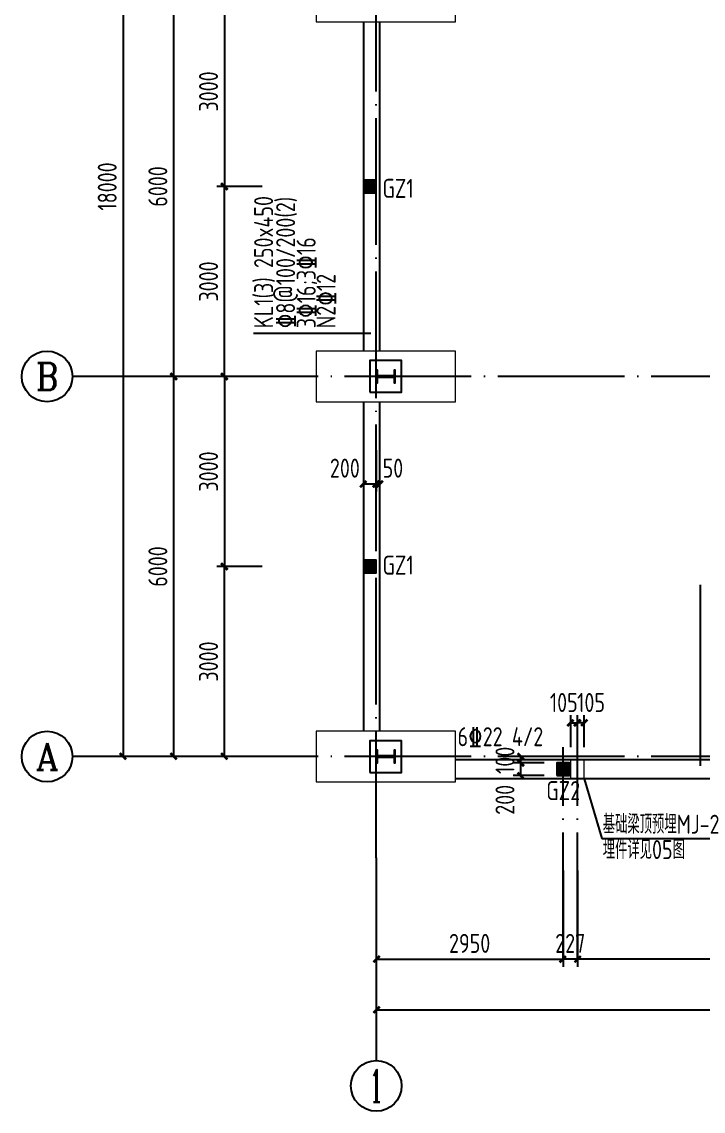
# Model space of a CAD drawing. Header units: millimetres. Extents: x 865974 to 875117, y 41124 to 44891.
# Drawn here: x 867968.7 to 868076.3, y 41396.4 to 41568.4 of the extents above; entities that cross this region are included whole.
import ezdxf
from ezdxf.enums import TextEntityAlignment as Align

# ---------------------------------------------------------------- set-up
doc = ezdxf.new("R2010")
doc.units = ezdxf.units.MM
doc.header["$LTSCALE"] = 1000
doc.header["$MEASUREMENT"] = 0
doc.linetypes.add('DOTE', pattern=[2.42, 2, -0.2, 0.02, -0.2])
for name, color, linetype in [('AXIS', 3, 'Continuous'), ('AXIS_TEXT', 7, 'Continuous'), ('DOTE', 1, 'DOTE'), ('M_Prof', 2, 'Continuous'), ('尺寸标注', 7, 'Continuous'), ('层14', 2, 'Continuous'), ('标注', 7, 'Continuous'), ('梁', 4, 'Continuous'), ('梁集中标注', 2, 'Continuous')]:
    doc.layers.add(name, color=color, linetype=linetype)
doc.layers.add('承台基础', color=23, linetype='Continuous', lineweight=18)
doc.styles.add('_TCH_AXIS', font='COMPLEX', dxfattribs={"bigfont": 'GBCBIG'})
doc.styles.add('COMPLEX', font='COMPLEX')
doc.styles.add('GBHZ', font='gbenor.shx', dxfattribs={"width": 0.9, "bigfont": 'gbcbig.shx'})
doc.dimstyles.new('Y100', dxfattribs={"dimscale": 0, "dimtxt": 3, "dimasz": 0.01, "dimexe": 1.2, "dimexo": 2, "dimgap": 1, "dimtad": 1, "dimdec": 0, "dimlfac": 100, "dimzin": 0, "dimdsep": 46, "dimtxsty": 'GBHZ', "dimblk": 'DX', "dimcen": 0.09, "dimdle": 1, "dimclrd": 7, "dimclre": 7, "dimclrt": 7, "dimadec": 0, "dimazin": 0, "dimtfac": 1, "dimtdec": 0, "dimtix": 1, "dimtmove": 2, "dimatfit": 3, "dimldrblk": 'DX', "dimfxl": 0, "dimtolj": 1, "dimtzin": 0, "dimarcsym": 0})

# ---------------------------------------------------------------- blocks, each defined once
blk = doc.blocks.new('_AXISO')
blk.add_circle((0, 0), 0.5)
at = {"layer": 'AXIS_TEXT', "style": 'COMPLEX', "width": 1.041667}
blk.add_attdef('A', text='', height=0.56, dxfattribs=at).set_placement((-0.25, -0.28), (0.25, -0.28), align=Align.FIT)
blk = doc.blocks.new('DX')
at = {"color": 0, "linetype": 'ByBlock', "const_width": 40}
blk.add_lwpolyline([(-54, -51), (46, 49)], dxfattribs=at)
blk = doc.blocks.new('*D606')
at = {"layer": 'Defpoints', "color": 0, "transparency": 16777216}
for p in [(867992.66, 41512.38), (868008.66, 41512.38), (868008.66, 41452.38)]:
    blk.add_point(p, dxfattribs=at)
at = {"layer": '标注', "color": 7, "lineweight": -2, "transparency": 16777216}
for p, q in [((868006.66, 41512.38), (867991.46, 41512.38)), ((867992.66, 41452.39), (867992.66, 41512.37)), ((868006.66, 41452.38), (867991.46, 41452.38))]:
    blk.add_line(p, q, dxfattribs=at)
at = {"layer": '标注', "color": 7, "lineweight": -2, "transparency": 16777216, "xscale": 0.01, "yscale": 0.01, "zscale": 0.01}
for p, rotation in [((867992.66, 41512.38), 90), ((867992.66, 41452.38), 270)]:
    blk.add_blockref('DX', p, dxfattribs=dict(at, rotation=rotation))
at = {"layer": '标注', "color": 7, "transparency": 16777216, "insert": (867990.16, 41482.38), "char_height": 3, "attachment_point": 5, "rotation": 90, "style": 'GBHZ'}
blk.add_mtext('\\A1;6000', dxfattribs=at)
blk = doc.blocks.new('*D607')
at = {"layer": 'Defpoints', "color": 0, "transparency": 16777216}
for p in [(867992.66, 41572.38), (868008.66, 41572.38), (868008.66, 41512.38)]:
    blk.add_point(p, dxfattribs=at)
at = {"layer": '标注', "color": 7, "lineweight": -2, "transparency": 16777216}
for p, q in [((868006.66, 41572.38), (867991.46, 41572.38)), ((867992.66, 41512.39), (867992.66, 41572.37)), ((868006.66, 41512.38), (867991.46, 41512.38))]:
    blk.add_line(p, q, dxfattribs=at)
at = {"layer": '标注', "color": 7, "lineweight": -2, "transparency": 16777216, "xscale": 0.01, "yscale": 0.01, "zscale": 0.01}
for p, rotation in [((867992.66, 41572.38), 90), ((867992.66, 41512.38), 270)]:
    blk.add_blockref('DX', p, dxfattribs=dict(at, rotation=rotation))
at = {"layer": '标注', "color": 7, "transparency": 16777216, "insert": (867990.16, 41542.38), "char_height": 3, "attachment_point": 5, "rotation": 90, "style": 'GBHZ'}
blk.add_mtext('\\A1;6000', dxfattribs=at)
blk = doc.blocks.new('*D609')
at = {"layer": 'Defpoints', "color": 0, "transparency": 16777216}
for p in [(868008.66, 41632.38), (867984.66, 41452.38), (868008.66, 41452.38)]:
    blk.add_point(p, dxfattribs=at)
at = {"layer": '标注', "color": 7, "lineweight": -2, "transparency": 16777216}
for p, q in [((868006.66, 41632.38), (867983.46, 41632.38)), ((867984.66, 41632.37), (867984.66, 41452.39)), ((868006.66, 41452.38), (867983.46, 41452.38))]:
    blk.add_line(p, q, dxfattribs=at)
at = {"layer": '标注', "color": 7, "lineweight": -2, "transparency": 16777216, "xscale": 0.01, "yscale": 0.01, "zscale": 0.01}
for p, rotation in [((867984.66, 41632.38), 90), ((867984.66, 41452.38), 270)]:
    blk.add_blockref('DX', p, dxfattribs=dict(at, rotation=rotation))
at = {"layer": '标注', "color": 7, "transparency": 16777216, "insert": (867982.16, 41542.38), "char_height": 3, "attachment_point": 5, "rotation": 90, "style": 'GBHZ'}
blk.add_mtext('\\A1;18000', dxfattribs=at)
blk = doc.blocks.new('*D610')
at = {"layer": 'Defpoints', "color": 0, "transparency": 16777216}
for p in [(868024.66, 41436.38), (868144.66, 41436.38), (868144.66, 41412.38)]:
    blk.add_point(p, dxfattribs=at)
at = {"layer": '标注', "color": 7, "lineweight": -2, "transparency": 16777216}
for p, q in [((868024.66, 41434.38), (868024.66, 41411.18)), ((868144.66, 41434.38), (868144.66, 41411.18)), ((868024.67, 41412.38), (868144.65, 41412.38))]:
    blk.add_line(p, q, dxfattribs=at)
at = {"layer": '标注', "color": 7, "lineweight": -2, "transparency": 16777216, "xscale": 0.01, "yscale": 0.01, "zscale": 0.01, "rotation": 180}
blk.add_blockref('DX', (868024.66, 41412.38), dxfattribs=at)
at = {"layer": '标注', "color": 7, "lineweight": -2, "transparency": 16777216, "xscale": 0.01, "yscale": 0.01, "zscale": 0.01}
blk.add_blockref('DX', (868144.66, 41412.38), dxfattribs=at)
at = {"layer": '标注', "color": 7, "transparency": 16777216, "insert": (868084.66, 41414.88), "char_height": 3, "attachment_point": 5, "style": 'GBHZ'}
blk.add_mtext('\\A1;12000', dxfattribs=at)
blk = doc.blocks.new('*D624')
at = {"layer": 'Defpoints', "color": 0, "transparency": 16777216}
for p in [(868000.66, 41482.38), (868008.66, 41482.38), (868008.66, 41452.38)]:
    blk.add_point(p, dxfattribs=at)
at = {"layer": '标注', "color": 7, "lineweight": -2, "transparency": 16777216}
for p, q in [((868006.66, 41482.38), (867999.46, 41482.38)), ((868000.66, 41452.39), (868000.66, 41482.37)), ((868006.66, 41452.38), (867999.46, 41452.38))]:
    blk.add_line(p, q, dxfattribs=at)
at = {"layer": '标注', "color": 7, "lineweight": -2, "transparency": 16777216, "xscale": 0.01, "yscale": 0.01, "zscale": 0.01}
for p, rotation in [((868000.66, 41482.38), 90), ((868000.66, 41452.38), 270)]:
    blk.add_blockref('DX', p, dxfattribs=dict(at, rotation=rotation))
at = {"layer": '标注', "color": 7, "transparency": 16777216, "insert": (867998.16, 41467.38), "char_height": 3, "attachment_point": 5, "rotation": 90, "style": 'GBHZ'}
blk.add_mtext('\\A1;3000', dxfattribs=at)
blk = doc.blocks.new('*D625')
at = {"layer": 'Defpoints', "color": 0, "transparency": 16777216}
for p in [(868008.66, 41512.38), (868000.66, 41482.38), (868008.66, 41482.38)]:
    blk.add_point(p, dxfattribs=at)
at = {"layer": '标注', "color": 7, "lineweight": -2, "transparency": 16777216}
for p, q in [((868006.66, 41512.38), (867999.46, 41512.38)), ((868000.66, 41512.37), (868000.66, 41482.39)), ((868006.66, 41482.38), (867999.46, 41482.38))]:
    blk.add_line(p, q, dxfattribs=at)
at = {"layer": '标注', "color": 7, "lineweight": -2, "transparency": 16777216, "xscale": 0.01, "yscale": 0.01, "zscale": 0.01}
for p, rotation in [((868000.66, 41512.38), 90), ((868000.66, 41482.38), 270)]:
    blk.add_blockref('DX', p, dxfattribs=dict(at, rotation=rotation))
at = {"layer": '标注', "color": 7, "transparency": 16777216, "insert": (867998.16, 41497.38), "char_height": 3, "attachment_point": 5, "rotation": 90, "style": 'GBHZ'}
blk.add_mtext('\\A1;3000', dxfattribs=at)
blk = doc.blocks.new('*D626')
at = {"layer": 'Defpoints', "color": 0, "transparency": 16777216}
for p in [(868008.66, 41572.38), (868000.66, 41542.38), (868008.66, 41542.38)]:
    blk.add_point(p, dxfattribs=at)
at = {"layer": '标注', "color": 7, "lineweight": -2, "transparency": 16777216}
for p, q in [((868006.66, 41572.38), (867999.46, 41572.38)), ((868000.66, 41572.37), (868000.66, 41542.39)), ((868006.66, 41542.38), (867999.46, 41542.38))]:
    blk.add_line(p, q, dxfattribs=at)
at = {"layer": '标注', "color": 7, "lineweight": -2, "transparency": 16777216, "xscale": 0.01, "yscale": 0.01, "zscale": 0.01}
for p, rotation in [((868000.66, 41572.38), 90), ((868000.66, 41542.38), 270)]:
    blk.add_blockref('DX', p, dxfattribs=dict(at, rotation=rotation))
at = {"layer": '标注', "color": 7, "transparency": 16777216, "insert": (867998.16, 41557.38), "char_height": 3, "attachment_point": 5, "rotation": 90, "style": 'GBHZ'}
blk.add_mtext('\\A1;3000', dxfattribs=at)
blk = doc.blocks.new('*D627')
at = {"layer": 'Defpoints', "color": 0, "transparency": 16777216}
for p in [(868000.66, 41542.38), (868008.66, 41542.38), (868008.66, 41512.38)]:
    blk.add_point(p, dxfattribs=at)
at = {"layer": '标注', "color": 7, "lineweight": -2, "transparency": 16777216}
for p, q in [((868006.66, 41542.38), (867999.46, 41542.38)), ((868000.66, 41512.39), (868000.66, 41542.37)), ((868006.66, 41512.38), (867999.46, 41512.38))]:
    blk.add_line(p, q, dxfattribs=at)
at = {"layer": '标注', "color": 7, "lineweight": -2, "transparency": 16777216, "xscale": 0.01, "yscale": 0.01, "zscale": 0.01}
for p, rotation in [((868000.66, 41542.38), 90), ((868000.66, 41512.38), 270)]:
    blk.add_blockref('DX', p, dxfattribs=dict(at, rotation=rotation))
at = {"layer": '标注', "color": 7, "transparency": 16777216, "insert": (867998.16, 41527.38), "char_height": 3, "attachment_point": 5, "rotation": 90, "style": 'GBHZ'}
blk.add_mtext('\\A1;3000', dxfattribs=at)
blk = doc.blocks.new('*D630')
at = {"layer": 'Defpoints', "color": 0, "transparency": 16777216}
for p in [(868024.66, 41436.38), (868054.16, 41436.38), (868054.16, 41420.38)]:
    blk.add_point(p, dxfattribs=at)
at = {"layer": '标注', "color": 7, "lineweight": -2, "transparency": 16777216}
for p, q in [((868024.66, 41434.38), (868024.66, 41419.18)), ((868054.16, 41434.38), (868054.16, 41419.18)), ((868024.67, 41420.38), (868054.15, 41420.38))]:
    blk.add_line(p, q, dxfattribs=at)
at = {"layer": '标注', "color": 7, "lineweight": -2, "transparency": 16777216, "xscale": 0.01, "yscale": 0.01, "zscale": 0.01, "rotation": 180}
blk.add_blockref('DX', (868024.66, 41420.38), dxfattribs=at)
at = {"layer": '标注', "color": 7, "lineweight": -2, "transparency": 16777216, "xscale": 0.01, "yscale": 0.01, "zscale": 0.01}
blk.add_blockref('DX', (868054.16, 41420.38), dxfattribs=at)
at = {"layer": '标注', "color": 7, "transparency": 16777216, "insert": (868039.41, 41422.88), "char_height": 3, "attachment_point": 5, "style": 'GBHZ'}
blk.add_mtext('\\A1;2950', dxfattribs=at)
blk = doc.blocks.new('*D631')
at = {"layer": 'Defpoints', "color": 0, "transparency": 16777216}
for p in [(868056.43, 41436.38), (868112.89, 41436.38), (868056.43, 41420.38)]:
    blk.add_point(p, dxfattribs=at)
at = {"layer": '标注', "color": 7, "lineweight": -2, "transparency": 16777216}
for p, q in [((868056.43, 41434.38), (868056.43, 41419.18)), ((868112.89, 41434.38), (868112.89, 41419.18)), ((868112.88, 41420.38), (868056.44, 41420.38))]:
    blk.add_line(p, q, dxfattribs=at)
at = {"layer": '标注', "color": 7, "lineweight": -2, "transparency": 16777216, "xscale": 0.01, "yscale": 0.01, "zscale": 0.01, "rotation": 180}
blk.add_blockref('DX', (868056.43, 41420.38), dxfattribs=at)
at = {"layer": '标注', "color": 7, "lineweight": -2, "transparency": 16777216, "xscale": 0.01, "yscale": 0.01, "zscale": 0.01}
blk.add_blockref('DX', (868112.89, 41420.38), dxfattribs=at)
at = {"layer": '标注', "color": 7, "transparency": 16777216, "insert": (868084.66, 41422.88), "char_height": 3, "attachment_point": 5, "style": 'GBHZ'}
blk.add_mtext('\\A1;5646', dxfattribs=at)
blk = doc.blocks.new('*D643')
at = {"layer": 'Defpoints', "color": 0, "transparency": 16777216}
for p in [(868056.43, 41457.7), (868055.38, 41451.88), (868056.43, 41451.88)]:
    blk.add_point(p, dxfattribs=at)
at = {"layer": '标注', "color": 7, "lineweight": -2, "transparency": 16777216}
for p, q in [((868055.38, 41453.88), (868055.38, 41458.9)), ((868056.43, 41453.88), (868056.43, 41458.9)), ((868055.37, 41457.7), (868055.36, 41457.7)), ((868055.38, 41457.7), (868056.43, 41457.7)), ((868056.44, 41457.7), (868056.45, 41457.7))]:
    blk.add_line(p, q, dxfattribs=at)
at = {"layer": '标注', "color": 7, "lineweight": -2, "transparency": 16777216, "xscale": 0.01, "yscale": 0.01, "zscale": 0.01}
blk.add_blockref('DX', (868055.38, 41457.7), dxfattribs=at)
at = {"layer": '标注', "color": 7, "lineweight": -2, "transparency": 16777216, "xscale": 0.01, "yscale": 0.01, "zscale": 0.01, "rotation": 180}
blk.add_blockref('DX', (868056.43, 41457.7), dxfattribs=at)
at = {"layer": '标注', "color": 7, "transparency": 16777216, "insert": (868054.28, 41460.91), "char_height": 3, "attachment_point": 5, "style": 'GBHZ'}
blk.add_mtext('\\A1;105', dxfattribs=at)
blk = doc.blocks.new('*D644')
at = {"layer": 'Defpoints', "color": 0, "transparency": 16777216}
for p in [(868056.43, 41457.7), (868056.43, 41451.88), (868057.48, 41451.88)]:
    blk.add_point(p, dxfattribs=at)
at = {"layer": '标注', "color": 7, "lineweight": -2, "transparency": 16777216}
for p, q in [((868056.43, 41453.88), (868056.43, 41458.9)), ((868057.48, 41453.88), (868057.48, 41458.9)), ((868056.42, 41457.7), (868056.41, 41457.7)), ((868057.48, 41457.7), (868056.43, 41457.7)), ((868057.49, 41457.7), (868057.5, 41457.7))]:
    blk.add_line(p, q, dxfattribs=at)
at = {"layer": '标注', "color": 7, "lineweight": -2, "transparency": 16777216, "xscale": 0.01, "yscale": 0.01, "zscale": 0.01}
blk.add_blockref('DX', (868056.43, 41457.7), dxfattribs=at)
at = {"layer": '标注', "color": 7, "lineweight": -2, "transparency": 16777216, "xscale": 0.01, "yscale": 0.01, "zscale": 0.01, "rotation": 180}
blk.add_blockref('DX', (868057.48, 41457.7), dxfattribs=at)
at = {"layer": '标注', "color": 7, "transparency": 16777216, "insert": (868058.59, 41460.91), "char_height": 3, "attachment_point": 5, "style": 'GBHZ'}
blk.add_mtext('\\A1;105', dxfattribs=at)
blk = doc.blocks.new('*D645')
at = {"layer": 'Defpoints', "color": 0, "transparency": 16777216}
for p in [(868054.16, 41436.38), (868056.43, 41436.38), (868054.16, 41420.38)]:
    blk.add_point(p, dxfattribs=at)
at = {"layer": '标注', "color": 7, "lineweight": -2, "transparency": 16777216}
for p, q in [((868054.16, 41434.38), (868054.16, 41419.18)), ((868056.43, 41434.38), (868056.43, 41419.18)), ((868054.15, 41420.38), (868054.14, 41420.38)), ((868056.43, 41420.38), (868054.16, 41420.38)), ((868056.44, 41420.38), (868056.45, 41420.38))]:
    blk.add_line(p, q, dxfattribs=at)
at = {"layer": '标注', "color": 7, "lineweight": -2, "transparency": 16777216, "xscale": 0.01, "yscale": 0.01, "zscale": 0.01}
blk.add_blockref('DX', (868054.16, 41420.38), dxfattribs=at)
at = {"layer": '标注', "color": 7, "lineweight": -2, "transparency": 16777216, "xscale": 0.01, "yscale": 0.01, "zscale": 0.01, "rotation": 180}
blk.add_blockref('DX', (868056.43, 41420.38), dxfattribs=at)
at = {"layer": '标注', "color": 7, "transparency": 16777216, "insert": (868055.3, 41422.88), "char_height": 3, "attachment_point": 5, "style": 'GBHZ'}
blk.add_mtext('\\A1;227', dxfattribs=at)
blk = doc.blocks.new('*D711')
at = {"layer": 'Defpoints', "color": 0, "transparency": 16777216}
for p in [(868022.66, 41502.73), (868024.66, 41502.73), (868024.66, 41495.41)]:
    blk.add_point(p, dxfattribs=at)
at = {"layer": '标注', "color": 7, "lineweight": -2, "transparency": 16777216}
for p, q in [((868022.66, 41500.73), (868022.66, 41494.21)), ((868024.66, 41500.73), (868024.66, 41494.21)), ((868022.65, 41495.41), (868022.64, 41495.41)), ((868022.66, 41495.41), (868024.66, 41495.41)), ((868024.67, 41495.41), (868024.68, 41495.41))]:
    blk.add_line(p, q, dxfattribs=at)
at = {"layer": '标注', "color": 7, "lineweight": -2, "transparency": 16777216, "xscale": 0.01, "yscale": 0.01, "zscale": 0.01}
blk.add_blockref('DX', (868022.66, 41495.41), dxfattribs=at)
at = {"layer": '标注', "color": 7, "lineweight": -2, "transparency": 16777216, "xscale": 0.01, "yscale": 0.01, "zscale": 0.01, "rotation": 180}
blk.add_blockref('DX', (868024.66, 41495.41), dxfattribs=at)
at = {"layer": '标注', "color": 7, "transparency": 16777216, "insert": (868019.7, 41497.91), "char_height": 3, "attachment_point": 5, "style": 'GBHZ'}
blk.add_mtext('\\A1;200', dxfattribs=at)
blk = doc.blocks.new('*D712')
at = {"layer": 'Defpoints', "color": 0, "transparency": 16777216}
for p in [(868047.49, 41451.38), (868053.16, 41451.38), (868053.16, 41449.38)]:
    blk.add_point(p, dxfattribs=at)
at = {"layer": '标注', "color": 7, "lineweight": -2, "transparency": 16777216}
for p, q in [((868051.16, 41451.38), (868046.29, 41451.38)), ((868047.49, 41451.39), (868047.49, 41451.4)), ((868047.49, 41449.38), (868047.49, 41451.38)), ((868051.16, 41449.38), (868046.29, 41449.38)), ((868047.49, 41449.37), (868047.49, 41449.36))]:
    blk.add_line(p, q, dxfattribs=at)
at = {"layer": '标注', "color": 7, "lineweight": -2, "transparency": 16777216, "xscale": 0.01, "yscale": 0.01, "zscale": 0.01}
for p, rotation in [((868047.49, 41451.38), 270), ((868047.49, 41449.38), 90)]:
    blk.add_blockref('DX', p, dxfattribs=dict(at, rotation=rotation))
at = {"layer": '标注', "color": 7, "transparency": 16777216, "insert": (868044.99, 41445.55), "char_height": 3, "attachment_point": 5, "rotation": 90, "style": 'GBHZ'}
blk.add_mtext('\\A1;200', dxfattribs=at)
blk = doc.blocks.new('*D713')
at = {"layer": 'Defpoints', "color": 0, "transparency": 16777216}
for p in [(868047.49, 41452.38), (868053.16, 41452.38), (868053.16, 41451.38)]:
    blk.add_point(p, dxfattribs=at)
at = {"layer": '标注', "color": 7, "lineweight": -2, "transparency": 16777216}
for p, q in [((868051.16, 41452.38), (868046.29, 41452.38)), ((868047.49, 41452.39), (868047.49, 41452.4)), ((868047.49, 41451.38), (868047.49, 41452.38)), ((868051.16, 41451.38), (868046.29, 41451.38)), ((868047.49, 41451.37), (868047.49, 41451.36))]:
    blk.add_line(p, q, dxfattribs=at)
at = {"layer": '标注', "color": 7, "lineweight": -2, "transparency": 16777216, "xscale": 0.01, "yscale": 0.01, "zscale": 0.01}
for p, rotation in [((868047.49, 41452.38), 270), ((868047.49, 41451.38), 90)]:
    blk.add_blockref('DX', p, dxfattribs=dict(at, rotation=rotation))
at = {"layer": '标注', "color": 7, "transparency": 16777216, "insert": (868044.99, 41451.78), "char_height": 3, "attachment_point": 5, "rotation": 90, "style": 'GBHZ'}
blk.add_mtext('\\A1;100', dxfattribs=at)
blk = doc.blocks.new('*D796')
at = {"layer": 'Defpoints', "color": 0, "transparency": 16777216}
for p in [(868024.66, 41502.73), (868025.16, 41502.73), (868024.66, 41495.41)]:
    blk.add_point(p, dxfattribs=at)
at = {"layer": '标注', "color": 7, "lineweight": -2, "transparency": 16777216}
for p, q in [((868024.66, 41500.73), (868024.66, 41494.21)), ((868025.16, 41500.73), (868025.16, 41494.21)), ((868024.65, 41495.41), (868024.64, 41495.41)), ((868025.16, 41495.41), (868024.66, 41495.41)), ((868025.17, 41495.41), (868025.18, 41495.41))]:
    blk.add_line(p, q, dxfattribs=at)
at = {"layer": '标注', "color": 7, "lineweight": -2, "transparency": 16777216, "xscale": 0.01, "yscale": 0.01, "zscale": 0.01}
blk.add_blockref('DX', (868024.66, 41495.41), dxfattribs=at)
at = {"layer": '标注', "color": 7, "lineweight": -2, "transparency": 16777216, "xscale": 0.01, "yscale": 0.01, "zscale": 0.01, "rotation": 180}
blk.add_blockref('DX', (868025.16, 41495.41), dxfattribs=at)
at = {"layer": '标注', "color": 7, "transparency": 16777216, "insert": (868027.29, 41497.91), "char_height": 3, "attachment_point": 5, "style": 'GBHZ'}
blk.add_mtext('\\A1;50', dxfattribs=at)

msp = doc.modelspace()

# ---------------------------------------------------------------- linework, layer by layer
for points in [[(868023.664, 41509.884), (868028.664, 41509.884), (868028.664, 41514.884), (868023.664, 41514.884)], [(868023.664, 41449.884), (868028.664, 41449.884), (868028.664, 41454.884), (868023.664, 41454.884)]]:
    msp.add_lwpolyline(points, close=True)
at = {"layer": 'AXIS', "color": 0}
for p, q in [((868008.664, 41512.384), (867976.664, 41512.384)), ((868008.664, 41452.384), (867976.664, 41452.384)), ((868024.664, 41436.384), (868024.664, 41404.384))]:
    msp.add_line(p, q, dxfattribs=at)
at = {"layer": 'DOTE', "linetype": 'DOTE', "ltscale": 0.01}
for p, q in [((868024.664, 41436.384), (868024.664, 41648.384)), ((868160.664, 41512.384), (868008.664, 41512.384)), ((868054.164, 41420.384), (868054.164, 41453.883)), ((868056.434, 41420.384), (868056.434, 41455.255)), ((868160.664, 41452.384), (868008.664, 41452.384))]:
    msp.add_line(p, q, dxfattribs=at)
at = {"layer": 'M_Prof'}
for points in [[(868024.664, 41513.384), (868024.664, 41511.384), (868024.864, 41511.384), (868024.864, 41512.294), (868027.464, 41512.294), (868027.464, 41511.384), (868027.664, 41511.384), (868027.664, 41513.384), (868027.464, 41513.384), (868027.464, 41512.474), (868024.864, 41512.474), (868024.864, 41513.384)], [(868024.664, 41453.384), (868024.664, 41451.384), (868024.864, 41451.384), (868024.864, 41452.294), (868027.464, 41452.294), (868027.464, 41451.384), (868027.664, 41451.384), (868027.664, 41453.384), (868027.464, 41453.384), (868027.464, 41452.474), (868024.864, 41452.474), (868024.864, 41453.384)]]:
    msp.add_lwpolyline(points, close=True, dxfattribs=at)
at = {"layer": '尺寸标注', "color": 6, "linetype": 'ByBlock', "const_width": 0.2}
msp.add_lwpolyline([(868055.384, 41451.884), (868057.484, 41451.884), (868057.484, 41448.884), (868055.384, 41448.884)], close=True, dxfattribs=at)
at = {"layer": '层14'}
for points in [[(868022.664, 41541.384), (868024.664, 41541.384), (868024.664, 41543.384), (868022.664, 41543.384)], [(868022.664, 41481.384), (868024.664, 41481.384), (868024.664, 41483.384), (868022.664, 41483.384)], [(868053.164, 41449.384), (868055.164, 41449.384), (868055.164, 41451.384), (868053.164, 41451.384)]]:
    msp.add_lwpolyline(points, close=True, dxfattribs=at)
for points in [[(868022.664, 41541.384), (868022.664, 41543.384), (868024.664, 41541.384), (868024.664, 41543.384)], [(868022.664, 41481.384), (868022.664, 41483.384), (868024.664, 41481.384), (868024.664, 41483.384)], [(868053.164, 41449.384), (868053.164, 41451.384), (868055.164, 41449.384), (868055.164, 41451.384)]]:
    msp.add_solid(points, dxfattribs=at)
at = {"layer": '承台基础', "color": 2, "ltscale": 0.006}
for points in [[(868015.164, 41568.384), (868037.164, 41568.384), (868037.164, 41576.384), (868015.164, 41576.384)], [(868015.164, 41508.384), (868037.164, 41508.384), (868037.164, 41516.384), (868015.164, 41516.384)], [(868015.164, 41448.384), (868037.164, 41448.384), (868037.164, 41456.384), (868015.164, 41456.384)]]:
    msp.add_lwpolyline(points, close=True, dxfattribs=at)
at = {"layer": '标注'}
for p, q in [((868057.484, 41448.884), (868060.274, 41439.435)), ((868060.274, 41439.435), (868079.565, 41439.435))]:
    msp.add_line(p, q, dxfattribs=at)
at = {"layer": '梁'}
for p, q in [((868022.664, 41568.384), (868022.664, 41516.384)), ((868025.164, 41568.384), (868025.164, 41516.384)), ((868022.664, 41508.384), (868022.664, 41456.384)), ((868025.164, 41508.384), (868025.164, 41456.384)), ((868132.164, 41451.884), (868037.164, 41451.884)), ((868132.164, 41448.884), (868037.164, 41448.884))]:
    msp.add_line(p, q, dxfattribs=at)
at = {"layer": '梁集中标注'}
for p, q in [((868023.78, 41519.171), (868005.271, 41519.171)), ((868075.858, 41450.918), (868075.858, 41479.486))]:
    msp.add_line(p, q, dxfattribs=at)

# ---------------------------------------------------------------- block references
at = {"layer": 'AXIS', "color": 0}
ref = msp.add_blockref('_AXISO', (867972.664, 41512.384), dxfattribs=dict(at, xscale=8, yscale=8, zscale=8))
ref.add_attrib('A', 'B', dxfattribs={"layer": 'AXIS_TEXT', "color": 0, "height": 4.353, "style": '_TCH_AXIS'}).set_placement((867970.903, 41510.207), (867974.426, 41510.207), align=Align.FIT)
ref = msp.add_blockref('_AXISO', (867972.664, 41452.384), dxfattribs=dict(at, xscale=8, yscale=8, zscale=8))
ref.add_attrib('A', 'A', dxfattribs={"layer": 'AXIS_TEXT', "color": 0, "height": 4.252, "style": '_TCH_AXIS'}).set_placement((867970.842, 41450.258), (867974.486, 41450.258), align=Align.FIT)
ref = msp.add_blockref('_AXISO', (868024.664, 41400.384), dxfattribs=dict(at, xscale=8, yscale=8, zscale=8))
ref.add_attrib('A', '1', dxfattribs={"layer": 'AXIS_TEXT', "color": 0, "height": 5.147, "style": '_TCH_AXIS'}).set_placement((868023.561, 41397.81), (868025.767, 41397.81), align=Align.FIT)

# ---------------------------------------------------------------- texts
at = {"layer": '梁集中标注', "style": 'GBHZ', "width": 0.9}
for s, p in [('GZ1', (868025.648, 41540.585)), ('GZ1', (868025.648, 41481.093)), ('6%%13222 4/2', (868037.496, 41454.013)), ('GZ2', (868051.524, 41445.5)), ('基础梁顶预埋MJ-2', (868060.44, 41440.192)), ('埋件详见05图', (868060.44, 41436.194))]:
    msp.add_text(s, height=3, dxfattribs=at).set_placement(p)
for s, p in [('KL1(3) 250x450', (868008.365, 41519.998)), ('%%1328@100/200(2)', (868011.842, 41519.998)), ('3%%13216;3%%13216', (868015.09, 41519.998)), ('N2%%13212', (868018.225, 41519.998))]:
    msp.add_text(s, height=3, rotation=90, dxfattribs=at).set_placement(p)

# ---------------------------------------------------------------- dimensions: what is measured, and where the dimension line sits
at = {"layer": '标注'}
for base, p1, p2, angle, picture, middle in [((867984.664, 41452.384), (868008.664, 41632.384), (868008.664, 41452.384), 90, '*D609', (867982.164, 41542.384)), ((867992.664, 41572.384), (868008.664, 41512.384), (868008.664, 41572.384), 90, '*D607', (867990.164, 41542.384)), ((868000.664, 41542.384), (868008.664, 41572.384), (868008.664, 41542.384), 270, '*D626', (867998.164, 41557.384)), ((868000.664, 41542.384), (868008.664, 41512.384), (868008.664, 41542.384), 90, '*D627', (867998.164, 41527.384)), ((867992.664, 41512.384), (868008.664, 41452.384), (868008.664, 41512.384), 90, '*D606', (867990.164, 41482.384)), ((868000.664, 41482.384), (868008.664, 41512.384), (868008.664, 41482.384), 270, '*D625', (867998.164, 41497.384)), ((868000.664, 41482.384), (868008.664, 41452.384), (868008.664, 41482.384), 90, '*D624', (867998.164, 41467.384)), ((868054.164, 41420.384), (868056.434, 41436.384), (868054.164, 41436.384), 180, '*D645', (868055.299, 41422.884)), ((868056.434, 41420.384), (868112.894, 41436.384), (868056.434, 41436.384), 180, '*D631', (868084.664, 41422.884))]:
    dim = msp.add_linear_dim(base=base, p1=p1, p2=p2, angle=angle, dimstyle='Y100', override={"dimscale": 1, "dimfxl": 150}, dxfattribs=at)
    dim.commit()
    dim.dimension.update_dxf_attribs({"geometry": picture, "text_midpoint": middle})
for base, p1, p2, override, picture, middle in [((868024.664, 41495.409), (868022.664, 41502.73), (868024.664, 41502.73), {"dimscale": 1, "dimfxl": 150}, '*D711', (868019.698, 41497.909)), ((868056.434, 41457.699), (868055.384, 41451.884), (868056.434, 41451.884), {"dimscale": 1, "dimfxl": 2}, '*D643', (868054.281, 41460.906))]:
    dim = msp.add_linear_dim(base=base, p1=p1, p2=p2, dimstyle='Y100', override=override, dxfattribs=at)
    dim.commit()
    dim.dimension.update_dxf_attribs({"geometry": picture, "text_midpoint": middle, "dimtype": 160})
for base, p1, p2, angle, override, picture, middle in [((868024.664, 41495.409), (868025.164, 41502.73), (868024.664, 41502.73), 180, {"dimscale": 1, "dimfxl": 150}, '*D796', (868027.295, 41497.909)), ((868056.434, 41457.699), (868057.484, 41451.884), (868056.434, 41451.884), 180, {"dimscale": 1, "dimfxl": 2}, '*D644', (868058.587, 41460.906)), ((868047.486, 41452.384), (868053.164, 41451.384), (868053.164, 41452.384), 90, {"dimscale": 1, "dimfxl": 2}, '*D713', (868044.986, 41451.784)), ((868047.486, 41451.384), (868053.164, 41449.384), (868053.164, 41451.384), 90, {"dimscale": 1, "dimfxl": 2}, '*D712', (868044.986, 41445.547))]:
    dim = msp.add_linear_dim(base=base, p1=p1, p2=p2, angle=angle, dimstyle='Y100', override=override, dxfattribs=at)
    dim.commit()
    dim.dimension.update_dxf_attribs({"geometry": picture, "text_midpoint": middle, "dimtype": 160})
for base, p2, picture, middle in [((868144.664, 41412.384), (868144.664, 41436.384), '*D610', (868084.664, 41414.884)), ((868054.164, 41420.384), (868054.164, 41436.384), '*D630', (868039.414, 41422.884))]:
    dim = msp.add_linear_dim(base=base, p1=(868024.664, 41436.384), p2=p2, dimstyle='Y100', override={"dimscale": 1, "dimfxl": 150}, dxfattribs=at)
    dim.commit()
    dim.dimension.update_dxf_attribs({"geometry": picture, "text_midpoint": middle})

doc.saveas('drawing.dxf')
